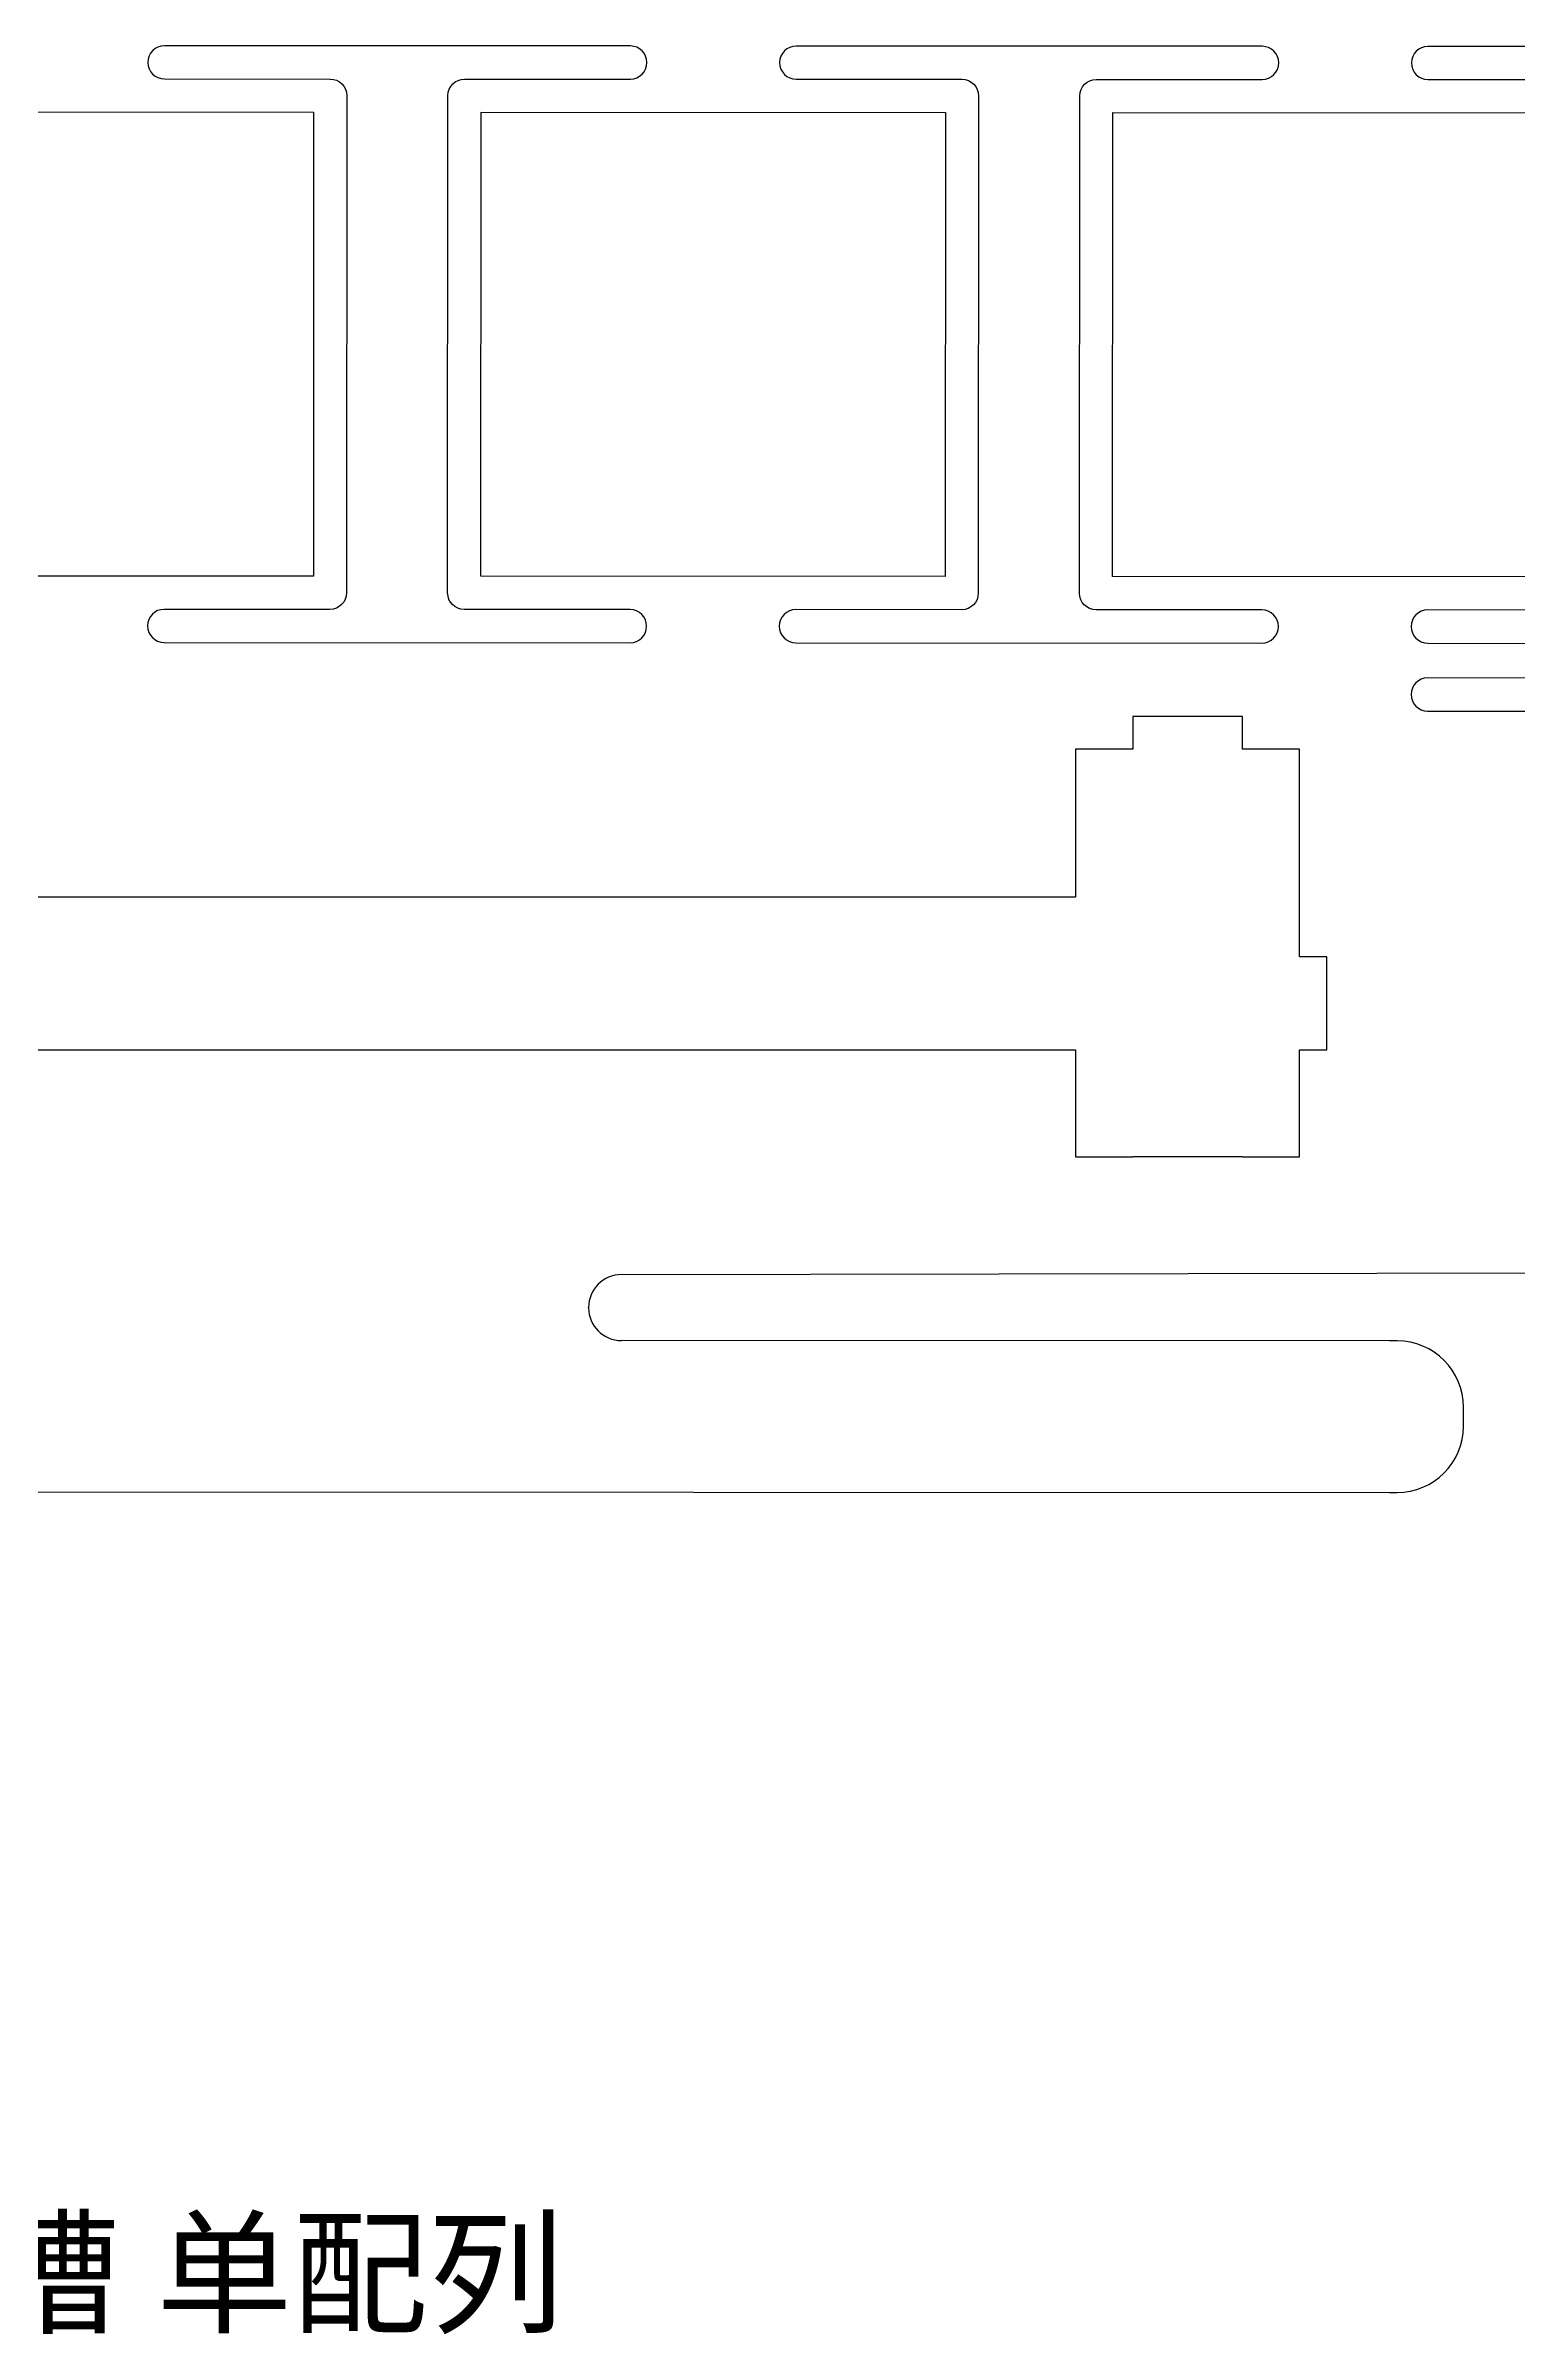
# Model space of a CAD drawing. Header units: millimetres. Extents: x -533 to 933, y 34 to 166.
# Drawn here: x -3.7 to 40.7, y 33.7 to 102.7 of the extents above; entities that cross this region are included whole.
import ezdxf

# ---------------------------------------------------------------- set-up
doc = ezdxf.new("R2010")
doc.units = ezdxf.units.MM
doc.header["$MEASUREMENT"] = 0
doc.layers.get('0').update_dxf_attribs({"lineweight": 0})

msp = doc.modelspace()

# ---------------------------------------------------------------- linework, layer by layer
at = {"color": 18, "lineweight": 25, "true_color": 0x000000}
for p, q in [((32.416, 82.478), (29.115, 82.478)), ((29.115, 82.478), (29.115, 81.497)), ((32.416, 81.497), (32.416, 82.478)), ((29.115, 81.497), (27.39, 81.497)), ((27.39, 81.497), (27.39, 77.026)), ((34.141, 81.497), (32.416, 81.497)), ((34.141, 75.227), (34.141, 81.497)), ((27.39, 77.026), (-12.234, 77.026)), ((34.965, 75.227), (34.141, 75.227)), ((34.965, 72.428), (34.965, 75.227)), ((-12.234, 72.428), (27.39, 72.428)), ((27.39, 72.428), (27.39, 69.198)), ((34.141, 69.198), (34.141, 72.428)), ((34.141, 72.428), (34.965, 72.428)), ((27.39, 69.198), (29.115, 69.198)), ((32.416, 69.198), (29.115, 69.198)), ((32.416, 69.198), (34.141, 69.198)), ((13.693, 65.643), (59.163, 65.723)), ((12.705, 64.644), (12.705, 64.653)), ((36.853, 63.642), (13.694, 63.654)), ((-31.673, 59.104), (36.851, 59.07))]:
    msp.add_line(p, q, dxfattribs=at)
for points in [[(-9.594, 86.715), (-9.587, 100.715), (4.413, 100.708), (4.406, 86.708)], [(9.456, 86.706), (9.463, 100.706), (23.463, 100.699), (23.456, 86.699)], [(42.506, 86.689), (28.506, 86.696), (28.513, 100.696), (42.513, 100.689)]]:
    msp.add_lwpolyline(points, close=True, dxfattribs=at)
for points, knots in [([(8.455, 86.206), (8.455, 85.93), (8.679, 85.706), (8.955, 85.706), (8.955, 85.706), (13.955, 85.703), (13.955, 85.703), (14.231, 85.703), (14.455, 85.479), (14.455, 85.203), (14.455, 84.927), (14.231, 84.703), (13.955, 84.703), (13.955, 84.703), (-0.095, 84.71), (-0.095, 84.71), (-0.371, 84.711), (-0.595, 84.935), (-0.595, 85.211), (-0.595, 85.487), (-0.371, 85.711), (-0.095, 85.71), (-0.095, 85.71), (4.905, 85.708), (4.905, 85.708), (5.181, 85.708), (5.405, 85.932), (5.405, 86.208), (5.405, 86.208), (5.413, 101.207), (5.413, 101.207), (5.413, 101.483), (5.189, 101.707), (4.913, 101.707), (4.913, 101.707), (-0.087, 101.71), (-0.087, 101.71), (-0.363, 101.71), (-0.587, 101.934), (-0.587, 102.21), (-0.586, 102.486), (-0.362, 102.71), (-0.086, 102.71), (-0.086, 102.71), (13.964, 102.703), (13.964, 102.703), (14.24, 102.703), (14.464, 102.479), (14.463, 102.203), (14.463, 101.926), (14.239, 101.703), (13.963, 101.703), (13.963, 101.703), (8.963, 101.705), (8.963, 101.705), (8.687, 101.705), (8.463, 101.482), (8.463, 101.206), (8.463, 101.206), (8.455, 86.206), (8.455, 86.206)], [0, 0, 0, 0, 1, 1, 1, 2, 2, 2, 3, 3, 3, 4, 4, 4, 5, 5, 5, 6, 6, 6, 7, 7, 7, 8, 8, 8, 9, 9, 9, 10, 10, 10, 11, 11, 11, 12, 12, 12, 13, 13, 13, 14, 14, 14, 15, 15, 15, 16, 16, 16, 17, 17, 17, 18, 18, 18, 19, 19, 19, 20, 20, 20, 20]), ([(23.955, 85.698), (24.231, 85.698), (24.455, 85.922), (24.455, 86.198), (24.455, 86.198), (24.463, 101.198), (24.463, 101.198), (24.463, 101.474), (24.239, 101.698), (23.963, 101.698), (23.963, 101.698), (18.963, 101.7), (18.963, 101.7), (18.687, 101.7), (18.463, 101.924), (18.463, 102.201), (18.464, 102.477), (18.688, 102.7), (18.964, 102.7), (18.964, 102.7), (33.014, 102.693), (33.014, 102.693), (33.29, 102.693), (33.514, 102.469), (33.513, 102.193), (33.513, 101.917), (33.289, 101.693), (33.013, 101.693), (33.013, 101.693), (28.013, 101.696), (28.013, 101.696), (27.737, 101.696), (27.513, 101.472), (27.513, 101.196), (27.513, 101.196), (27.505, 86.197), (27.505, 86.197), (27.505, 85.92), (27.729, 85.696), (28.005, 85.696), (28.005, 85.696), (33.005, 85.694), (33.005, 85.694), (33.281, 85.694), (33.505, 85.47), (33.505, 85.194), (33.505, 84.917), (33.281, 84.694), (33.005, 84.694), (33.005, 84.694), (18.955, 84.701), (18.955, 84.701), (18.679, 84.701), (18.455, 84.925), (18.455, 85.201), (18.455, 85.477), (18.679, 85.701), (18.955, 85.701), (18.955, 85.701), (23.955, 85.698), (23.955, 85.698)], [0, 0, 0, 0, 1, 1, 1, 2, 2, 2, 3, 3, 3, 4, 4, 4, 5, 5, 5, 6, 6, 6, 7, 7, 7, 8, 8, 8, 9, 9, 9, 10, 10, 10, 11, 11, 11, 12, 12, 12, 13, 13, 13, 14, 14, 14, 15, 15, 15, 16, 16, 16, 17, 17, 17, 18, 18, 18, 19, 19, 19, 20, 20, 20, 20]), ([(43.005, 85.689), (43.281, 85.689), (43.505, 85.912), (43.505, 86.189), (43.505, 86.189), (43.513, 101.188), (43.513, 101.188), (43.513, 101.464), (43.289, 101.688), (43.013, 101.688), (43.013, 101.688), (38.013, 101.691), (38.013, 101.691), (37.737, 101.691), (37.513, 101.915), (37.513, 102.191), (37.514, 102.467), (37.738, 102.691), (38.014, 102.691), (38.014, 102.691), (52.064, 102.684), (52.064, 102.684), (52.34, 102.684), (52.564, 102.46), (52.563, 102.183), (52.563, 101.907), (52.339, 101.684), (52.063, 101.684), (52.063, 101.684), (47.063, 101.686), (47.063, 101.686), (46.787, 101.686), (46.563, 101.463), (46.563, 101.186), (46.563, 101.186), (46.555, 86.187), (46.555, 86.187), (46.555, 85.911), (46.779, 85.687), (47.055, 85.687), (47.055, 85.687), (52.055, 85.684), (52.055, 85.684), (52.331, 85.684), (52.555, 85.46), (52.555, 85.184), (52.555, 84.908), (52.331, 84.684), (52.055, 84.684), (52.055, 84.684), (38.005, 84.691), (38.005, 84.691), (37.729, 84.691), (37.505, 84.915), (37.505, 85.192), (37.505, 85.468), (37.729, 85.691), (38.005, 85.691), (38.005, 85.691), (43.005, 85.689), (43.005, 85.689)], [0, 0, 0, 0, 1, 1, 1, 2, 2, 2, 3, 3, 3, 4, 4, 4, 5, 5, 5, 6, 6, 6, 7, 7, 7, 8, 8, 8, 9, 9, 9, 10, 10, 10, 11, 11, 11, 12, 12, 12, 13, 13, 13, 14, 14, 14, 15, 15, 15, 16, 16, 16, 17, 17, 17, 18, 18, 18, 19, 19, 19, 20, 20, 20, 20]), ([(44.173, 82.638), (44.173, 82.638), (43.77, 82.638), (43.77, 82.638), (43.77, 82.638), (38.004, 82.641), (38.004, 82.641), (37.727, 82.641), (37.504, 82.865), (37.504, 83.141), (37.504, 83.417), (37.728, 83.641), (38.004, 83.641), (38.004, 83.641), (44.147, 83.638), (44.147, 83.638), (44.412, 83.638), (44.632, 83.429), (44.646, 83.164), (44.66, 82.888), (44.448, 82.653), (44.173, 82.638)], [0, 0, 0, 0, 1, 1, 1, 2, 2, 2, 3, 3, 3, 4, 4, 4, 5, 5, 5, 6, 6, 6, 7, 7, 7, 7]), ([(36.851, 59.07), (36.928, 59.07), (37.005, 59.07), (37.082, 59.07), (38.186, 59.069), (39.082, 59.964), (39.083, 61.069), (39.083, 61.259), (39.083, 61.45), (39.083, 61.641), (39.084, 62.745), (38.189, 63.641), (37.084, 63.642), (37.007, 63.642), (36.93, 63.642), (36.853, 63.642)], [0, 0, 0, 0, 1, 1, 1, 2, 2, 2, 3, 3, 3, 4, 4, 4, 5, 5, 5, 5])]:
    msp.add_open_spline(points, degree=3, knots=knots, dxfattribs=at)
for points in [[(13.693, 65.643), (13.147, 65.642), (12.705, 65.199), (12.705, 64.653)], [(12.705, 64.644), (12.704, 64.097), (13.147, 63.654), (13.694, 63.654)]]:
    msp.add_open_spline(points, degree=3, dxfattribs=at)

# ---------------------------------------------------------------- texts
at = {"insert": (-39.75, 33.68), "char_height": 0.2, "attachment_point": 7}
msp.add_mtext('\\C18;\\c0;\\FAdobe Song Std L|b0|i0|c1;\\H3.000000;\\W1.000000;刚卫星轴     极限开槽 单配列', dxfattribs=at)

doc.saveas('drawing.dxf')
